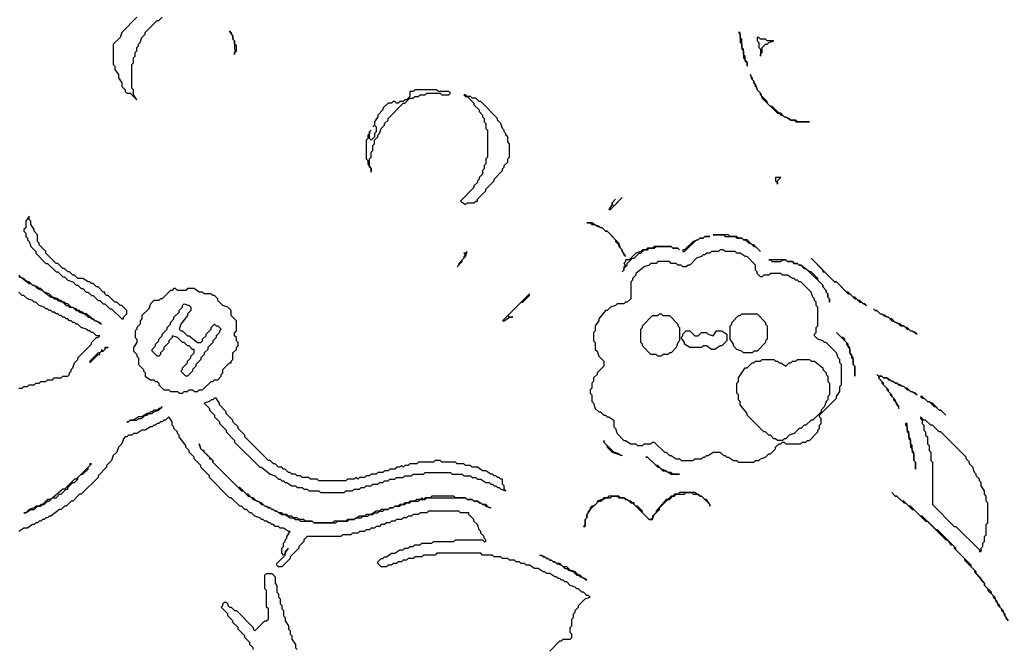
# Model space of a CAD drawing. Header units: millimetres. Extents: x 2.4 to 58.1, y 4.1 to 83.7.
# Drawn here: x 21.3 to 56.84, y 34.16 to 56.76 of the extents above; entities that cross this region are included whole.
import ezdxf

# ---------------------------------------------------------------- set-up
doc = ezdxf.new("R2010")
doc.units = ezdxf.units.MM
doc.layers.add('FILL_WHITE', color=7, linetype='Continuous')

msp = doc.modelspace()

# ---------------------------------------------------------------- linework, layer by layer
at = {"layer": 'FILL_WHITE'}
for points in [[(25.512, 56.848), (24.967, 56.303), (24.906, 56.121), (24.664, 55.879), (24.664, 55.152), (24.724, 55.091), (24.724, 54.97), (24.846, 54.788), (24.846, 54.667), (24.967, 54.485), (24.967, 54.364), (25.088, 54.242), (25.088, 54.182), (25.149, 54.121), (25.27, 54.121), (25.512, 53.879), (25.391, 54.061), (25.391, 54.242), (25.33, 54.303), (25.33, 55.152), (25.391, 55.212), (25.391, 55.394), (25.452, 55.455), (25.452, 55.576), (25.512, 55.636), (25.512, 55.758), (25.573, 55.818), (25.573, 55.879), (25.633, 55.939), (25.694, 56.121), (25.815, 56.242), (25.815, 56.303), (26.239, 56.727), (26.3, 56.727), (26.421, 56.848)], [(21.27, 47.515), (21.331, 47.515), (21.634, 47.273), (21.695, 47.273), (21.755, 47.212), (21.816, 47.212), (21.937, 47.091), (22.119, 47.03), (22.422, 46.788), (22.482, 46.788), (22.543, 46.727), (22.604, 46.727), (22.664, 46.667), (22.846, 46.606), (22.967, 46.485), (23.028, 46.485), (23.088, 46.424), (23.21, 46.424), (23.331, 46.303), (23.391, 46.303), (23.452, 46.242), (23.634, 46.182), (23.755, 46.061), (23.816, 46.061), (23.876, 46), (23.937, 46), (23.997, 45.939), (24.058, 45.939), (24.24, 45.818), (24.179, 45.879), (23.997, 45.939), (23.694, 46.182), (23.634, 46.182), (23.573, 46.242), (23.513, 46.242), (23.452, 46.303), (23.391, 46.303), (23.331, 46.364), (23.149, 46.424), (23.028, 46.545), (22.967, 46.545), (22.907, 46.606), (22.846, 46.606), (22.785, 46.667), (22.725, 46.667), (22.664, 46.727), (22.482, 46.788), (22.361, 46.909), (22.179, 46.97), (22.058, 47.091), (21.998, 47.091), (21.937, 47.152), (21.755, 47.212), (21.634, 47.333), (21.573, 47.333), (21.452, 47.455), (21.392, 47.455), (21.27, 47.576)], [(21.27, 43.515), (21.392, 43.515), (21.452, 43.576), (21.573, 43.576), (21.634, 43.636), (21.816, 43.636), (21.876, 43.697), (21.998, 43.697), (22.058, 43.758), (22.24, 43.758), (22.301, 43.818), (22.482, 43.818), (22.543, 43.879), (22.785, 43.879), (22.846, 43.939), (23.028, 43.939), (23.088, 44), (23.088, 44.061), (23.149, 44.121), (23.149, 44.182), (23.21, 44.242), (23.27, 44.424), (23.391, 44.545), (23.391, 44.606), (23.876, 45.091), (23.876, 45.152), (24.058, 45.333), (24.119, 45.333), (24.179, 45.394), (24.058, 45.394), (23.937, 45.515), (23.876, 45.515), (23.816, 45.576), (23.755, 45.576), (23.694, 45.636), (23.513, 45.697), (23.391, 45.818), (23.331, 45.818), (23.27, 45.879), (23.21, 45.879), (23.149, 45.939), (23.088, 45.939), (23.028, 46), (22.967, 46), (22.907, 46.061), (22.846, 46.061), (22.785, 46.121), (22.725, 46.121), (22.664, 46.182), (22.604, 46.182), (22.543, 46.242), (22.482, 46.242), (22.422, 46.303), (22.361, 46.303), (22.301, 46.364), (22.24, 46.364), (22.179, 46.424), (21.998, 46.485), (21.876, 46.606), (21.816, 46.606), (21.755, 46.667), (21.573, 46.727), (21.452, 46.848), (21.392, 46.848), (21.27, 46.97)], [(40.359, 34.061), (40.722, 34.424), (40.783, 34.424), (40.844, 34.485), (41.086, 34.485), (41.147, 34.545), (41.147, 34.667), (41.086, 34.727), (41.086, 34.909), (41.147, 34.97), (41.147, 35.212), (41.207, 35.273), (41.207, 35.394), (41.268, 35.455), (41.268, 35.515), (41.389, 35.636), (41.389, 35.697), (41.631, 35.939), (41.813, 36), (41.753, 36.061), (41.692, 36.061), (41.571, 36.182), (41.51, 36.182), (41.389, 36.303), (41.328, 36.303), (41.268, 36.364), (41.086, 36.424), (40.965, 36.545), (40.904, 36.545), (40.844, 36.606), (40.783, 36.606), (40.722, 36.667), (40.662, 36.667), (40.601, 36.727), (40.541, 36.727), (40.359, 36.848), (40.238, 36.848), (40.177, 36.909), (40.116, 36.909), (39.935, 37.03), (39.813, 37.03), (39.632, 37.152), (39.51, 37.152), (39.45, 37.212), (39.329, 37.212), (39.268, 37.273), (39.147, 37.273), (39.086, 37.333), (38.904, 37.333), (38.844, 37.394), (38.662, 37.394), (38.601, 37.455), (38.359, 37.455), (38.299, 37.515), (37.935, 37.515), (37.874, 37.576), (36.299, 37.576), (36.238, 37.515), (35.814, 37.515), (35.753, 37.455), (35.511, 37.455), (35.45, 37.394), (35.269, 37.394), (35.208, 37.333), (35.087, 37.333), (35.026, 37.273), (34.905, 37.273), (34.844, 37.212), (34.723, 37.212), (34.663, 37.152), (34.541, 37.152), (34.481, 37.091), (34.299, 37.091), (34.178, 37.212), (34.178, 37.273), (34.299, 37.394), (34.36, 37.394), (34.42, 37.455), (34.481, 37.455), (34.663, 37.576), (34.784, 37.576), (34.966, 37.697), (35.087, 37.697), (35.147, 37.758), (35.269, 37.758), (35.329, 37.818), (35.45, 37.818), (35.511, 37.879), (35.693, 37.879), (35.753, 37.939), (36.117, 37.939), (36.178, 38), (36.905, 38), (36.965, 38.061), (37.935, 38.061), (37.996, 38), (38.056, 38), (38.056, 38.061), (37.996, 38.121), (37.996, 38.182), (37.874, 38.303), (37.874, 38.364), (37.814, 38.424), (37.753, 38.606), (37.632, 38.727), (37.632, 38.788), (37.45, 38.97), (37.45, 39.03), (37.147, 39.03), (37.087, 39.091), (35.996, 39.091), (35.935, 39.03), (35.693, 39.03), (35.632, 38.97), (35.45, 38.97), (35.39, 38.909), (35.269, 38.909), (35.208, 38.848), (35.087, 38.848), (35.026, 38.788), (34.844, 38.788), (34.784, 38.727), (34.663, 38.727), (34.602, 38.667), (34.481, 38.667), (34.42, 38.606), (34.299, 38.606), (34.238, 38.545), (34.117, 38.545), (34.057, 38.485), (33.935, 38.485), (33.875, 38.424), (33.754, 38.424), (33.693, 38.364), (33.511, 38.364), (33.451, 38.303), (33.269, 38.303), (33.208, 38.242), (32.905, 38.242), (32.845, 38.182), (31.633, 38.182), (31.511, 38.061), (31.511, 38), (31.33, 37.818), (31.33, 37.758), (31.027, 37.455), (31.027, 37.394), (30.724, 37.091), (30.603, 37.091), (30.542, 37.152), (30.542, 37.212), (30.845, 37.515), (30.845, 37.576), (30.966, 37.758), (30.845, 37.636), (30.845, 37.576), (30.784, 37.515), (30.724, 37.576), (30.724, 37.758), (30.784, 37.818), (30.784, 37.939), (30.845, 38), (30.845, 38.061), (30.906, 38.121), (30.906, 38.182), (31.027, 38.364), (30.966, 38.364), (30.784, 38.485), (30.663, 38.485), (30.603, 38.545), (30.481, 38.545), (30.421, 38.606), (30.36, 38.606), (30.3, 38.667), (30.239, 38.667), (30.178, 38.727), (30.118, 38.727), (30.057, 38.788), (29.997, 38.788), (29.936, 38.848), (29.754, 38.909), (29.633, 39.03), (29.572, 39.03), (29.451, 39.152), (29.391, 39.152), (29.269, 39.273), (29.209, 39.273), (28.906, 39.576), (28.845, 39.576), (28.118, 40.303), (28.118, 40.364), (27.815, 40.667), (27.815, 40.727), (27.573, 40.97), (27.573, 41.03), (27.391, 41.212), (27.391, 41.273), (27.27, 41.394), (27.27, 41.455), (27.027, 41.758), (27.027, 41.818), (26.967, 41.879), (26.967, 41.939), (26.845, 42.061), (26.845, 42.121), (26.785, 42.182), (26.785, 42.303), (26.664, 42.485), (26.542, 42.364), (26.482, 42.364), (26.421, 42.303), (26.361, 42.303), (26.3, 42.242), (26.239, 42.242), (26.179, 42.182), (26.118, 42.182), (26.058, 42.121), (25.997, 42.121), (25.815, 42), (25.694, 42), (25.512, 41.879), (25.391, 41.879), (25.33, 41.818), (25.209, 41.818), (25.149, 41.758), (25.088, 41.758), (25.027, 41.697), (24.967, 41.515), (24.846, 41.394), (24.785, 41.212), (24.664, 41.091), (24.603, 40.909), (24.421, 40.727), (24.421, 40.667), (24.119, 40.364), (24.119, 40.303), (23.513, 39.697), (23.452, 39.697), (23.21, 39.455), (23.149, 39.455), (22.967, 39.273), (22.907, 39.273), (22.785, 39.152), (22.725, 39.152), (22.422, 38.909), (22.361, 38.909), (22.301, 38.848), (22.24, 38.848), (22.179, 38.788), (22.119, 38.788), (22.058, 38.727), (21.998, 38.727), (21.937, 38.667), (21.876, 38.667), (21.816, 38.606), (21.755, 38.606), (21.573, 38.485), (21.452, 38.485), (21.27, 38.364)], [(29.694, 34.121), (29.694, 34.182), (29.572, 34.303), (29.572, 34.364), (29.391, 34.545), (29.391, 34.606), (29.148, 34.848), (29.148, 34.909), (28.966, 35.091), (28.966, 35.152), (28.785, 35.333), (28.785, 35.394), (28.542, 35.636), (28.603, 35.697), (28.603, 35.758), (28.663, 35.818), (28.724, 35.818), (28.785, 35.758), (28.785, 35.697), (28.845, 35.636), (28.906, 35.636), (29.027, 35.515), (29.088, 35.515), (29.694, 34.909), (29.694, 34.848), (29.754, 34.788), (30.118, 35.152), (30.178, 35.152), (30.239, 35.212), (30.239, 35.576), (30.178, 35.636), (30.178, 36.242), (30.118, 36.303), (30.118, 36.788), (30.178, 36.848), (30.36, 36.848), (30.481, 36.727), (30.481, 36.485), (30.542, 36.424), (30.542, 36.182), (30.603, 36.121), (30.603, 36), (30.663, 35.939), (30.663, 35.758), (30.724, 35.697), (30.724, 35.576), (30.784, 35.515), (30.784, 35.333), (30.845, 35.273), (30.845, 35.152), (30.966, 34.97), (30.966, 34.848), (31.027, 34.788), (31.027, 34.667), (31.087, 34.606), (31.087, 34.485), (31.209, 34.303), (31.209, 34.182), (31.269, 34.121)]]:
    msp.add_lwpolyline(points, dxfattribs=at)
for points in [[(28.845, 56.364), (28.906, 56.303), (28.906, 56.242), (28.966, 56.182), (28.966, 56.061), (29.027, 56), (29.027, 55.697), (29.088, 55.636), (29.027, 55.576), (29.027, 55.515), (29.027, 55.576), (29.088, 55.636), (29.088, 55.818), (29.027, 55.879), (29.027, 56), (28.966, 56.061), (28.966, 56.182)], [(47.146, 56.303), (47.206, 56.242), (47.206, 55.939), (47.267, 55.879), (47.267, 55.697), (47.328, 55.636), (47.328, 55.394), (47.449, 55.212), (47.449, 55.091), (47.449, 55.212), (47.388, 55.273), (47.388, 55.455), (47.328, 55.515), (47.328, 55.697), (47.267, 55.758), (47.267, 56.061), (47.206, 56.121), (47.206, 56.303)], [(48.418, 56), (48.176, 56), (48.115, 56.061), (47.934, 56.061), (47.873, 56.121), (47.812, 56.121), (47.812, 56), (47.873, 55.939), (47.873, 55.758), (47.934, 55.697), (47.934, 55.455), (47.934, 55.515), (47.994, 55.576), (47.994, 55.758), (48.115, 55.879), (48.176, 55.879), (48.237, 55.939)], [(47.57, 54.788), (47.57, 54.727), (47.631, 54.667), (47.631, 54.606), (47.691, 54.545), (47.691, 54.485), (47.752, 54.424), (47.812, 54.242), (47.934, 54.121), (47.994, 53.939), (48.54, 53.394), (48.6, 53.394), (48.661, 53.333), (48.721, 53.333), (48.782, 53.273), (48.843, 53.273), (49.024, 53.152), (49.146, 53.152), (49.206, 53.091), (49.691, 53.091), (49.267, 53.091), (49.206, 53.152), (49.024, 53.152), (48.964, 53.212), (48.782, 53.273), (48.661, 53.394), (48.6, 53.394), (48.358, 53.636), (48.297, 53.636), (48.176, 53.758), (48.176, 53.818), (47.934, 54.061), (47.934, 54.121), (47.812, 54.242), (47.812, 54.303), (47.752, 54.364), (47.752, 54.424), (47.691, 54.485), (47.691, 54.545), (47.631, 54.606)], [(36.723, 54.182), (36.359, 54.182), (36.299, 54.242), (35.511, 54.242), (35.45, 54.182), (35.329, 54.182), (35.329, 54), (35.208, 53.879), (35.147, 53.879), (35.087, 53.818), (34.966, 53.818), (34.905, 53.758), (34.844, 53.758), (34.784, 53.818), (34.723, 53.818), (34.663, 53.758), (34.541, 53.758), (34.36, 53.576), (34.36, 53.515), (34.178, 53.333), (34.178, 53.273), (34.057, 53.091), (34.057, 52.97), (33.996, 52.909), (34.057, 52.97), (34.117, 52.909), (34.117, 52.727), (34.057, 52.667), (34.057, 52.545), (33.935, 52.424), (33.875, 52.485), (33.875, 52.727), (33.935, 52.788), (33.875, 52.727), (33.875, 52.667), (33.814, 52.606), (33.814, 52.485), (33.754, 52.424), (33.754, 51.758), (33.814, 51.697), (33.814, 51.576), (33.935, 51.394), (33.935, 51.273), (33.935, 51.394), (33.875, 51.455), (33.875, 51.758), (33.935, 51.818), (33.935, 52), (33.996, 52.061), (33.996, 52.242), (34.057, 52.303), (34.057, 52.424), (34.178, 52.545), (34.178, 52.606), (34.238, 52.667), (34.299, 52.848), (34.42, 52.97), (34.42, 53.03), (34.541, 53.152), (34.541, 53.212), (35.087, 53.758), (35.147, 53.758), (35.329, 53.939), (35.45, 53.939), (35.511, 54), (35.632, 54), (35.693, 54.061), (35.875, 54.061), (35.935, 54.121), (36.42, 54.121), (36.481, 54.061), (36.723, 54.061), (36.784, 54.121)], [(37.268, 54.061), (37.329, 54), (37.39, 54), (37.632, 53.758), (37.632, 53.697), (37.814, 53.515), (37.814, 53.455), (37.935, 53.333), (37.935, 53.273), (37.996, 53.212), (37.996, 53.091), (38.056, 53.03), (38.056, 52.848), (38.117, 52.788), (38.117, 51.818), (38.056, 51.758), (38.056, 51.576), (37.996, 51.515), (37.996, 51.394), (37.935, 51.333), (37.935, 51.212), (37.814, 51.091), (37.814, 51.03), (37.753, 50.97), (37.753, 50.909), (37.632, 50.788), (37.632, 50.727), (37.147, 50.242), (37.329, 50.121), (37.39, 50.182), (37.632, 50.182), (37.693, 50.242), (37.753, 50.242), (37.753, 50.303), (38.056, 50.606), (38.056, 50.667), (38.359, 50.97), (38.359, 51.03), (38.662, 51.333), (38.662, 51.394), (38.723, 51.455), (38.723, 51.515), (38.844, 51.636), (38.844, 51.758), (38.904, 51.818), (38.904, 52.303), (38.844, 52.364), (38.844, 52.545), (38.783, 52.606), (38.783, 52.667), (38.723, 52.727), (38.723, 52.788), (38.662, 52.848), (38.601, 53.03), (38.48, 53.152), (38.48, 53.212), (37.874, 53.818), (37.814, 53.818), (37.693, 53.939), (37.571, 53.939), (37.511, 54), (37.39, 54), (37.329, 54.061)], [(48.661, 51.091), (48.479, 51.091), (48.479, 50.97), (48.54, 50.909), (48.54, 50.848), (48.54, 50.97)], [(42.965, 50.364), (42.662, 50.061), (42.601, 50.121), (42.601, 50.182), (42.722, 50.303), (42.601, 50.182), (42.601, 50.121), (42.48, 49.939), (42.54, 49.939)], [(21.634, 49.697), (21.513, 49.515), (21.513, 49.273), (21.452, 49.212), (21.452, 49.152), (21.513, 49.091), (21.513, 48.97), (21.573, 48.909), (21.573, 48.848), (21.634, 48.788), (21.695, 48.606), (21.876, 48.424), (21.876, 48.364), (22.24, 48), (22.301, 48), (22.604, 47.697), (22.664, 47.697), (22.846, 47.515), (22.907, 47.515), (23.028, 47.394), (23.21, 47.333), (23.331, 47.212), (23.391, 47.212), (23.513, 47.091), (23.573, 47.091), (23.694, 46.97), (23.755, 46.97), (23.876, 46.848), (23.937, 46.848), (24.119, 46.667), (24.179, 46.667), (24.3, 46.545), (24.361, 46.545), (24.543, 46.364), (24.603, 46.364), (24.967, 46), (25.027, 46), (25.027, 46.061), (25.149, 46.182), (25.149, 46.303), (24.967, 46.485), (24.906, 46.485), (24.785, 46.606), (24.724, 46.606), (24.482, 46.848), (24.421, 46.848), (24.361, 46.909), (24.361, 46.97), (24.3, 46.97), (24.119, 47.152), (24.058, 47.152), (23.937, 47.273), (23.876, 47.273), (23.816, 47.333), (23.755, 47.333), (23.573, 47.455), (23.391, 47.455), (23.27, 47.576), (23.21, 47.576), (23.088, 47.697), (23.028, 47.697), (22.907, 47.818), (22.846, 47.818), (22.664, 48), (22.604, 48), (22.24, 48.364), (22.24, 48.424), (21.998, 48.667), (21.998, 48.727), (21.937, 48.788), (21.937, 49.03), (21.816, 49.152), (21.816, 49.212), (21.695, 49.394), (21.695, 49.515), (21.634, 49.576)], [(41.692, 49.455), (41.813, 49.455), (41.874, 49.394), (41.995, 49.394), (42.056, 49.333), (42.237, 49.273), (42.359, 49.152), (42.419, 49.152), (42.722, 48.848), (42.722, 48.788), (42.843, 48.667), (42.843, 48.606), (42.965, 48.485), (42.965, 48.424), (43.086, 48.242), (43.025, 48.303), (43.025, 48.364), (42.965, 48.424), (42.965, 48.485), (42.904, 48.545), (42.843, 48.727), (42.419, 49.152), (42.359, 49.152), (42.237, 49.273), (42.177, 49.273), (42.116, 49.333), (42.056, 49.333), (41.874, 49.455)], [(46.116, 48.97), (45.934, 48.97), (45.873, 48.909), (45.752, 48.909), (45.691, 48.848), (45.51, 48.788), (45.207, 48.485), (45.146, 48.485), (45.146, 48.424), (45.207, 48.424), (45.631, 48.848), (45.691, 48.848), (45.752, 48.909), (45.873, 48.909), (45.934, 48.97)], [(46.237, 49.03), (46.6, 49.03), (46.661, 48.97), (47.025, 48.97), (47.085, 48.909), (47.267, 48.909), (47.328, 48.848), (47.388, 48.848), (47.509, 48.727), (47.57, 48.727), (47.691, 48.606), (47.752, 48.606), (47.934, 48.424), (47.691, 48.667), (47.631, 48.667), (47.449, 48.848), (47.328, 48.848), (47.267, 48.909), (47.146, 48.909), (47.085, 48.97), (46.843, 48.97), (46.782, 49.03)], [(37.39, 48.424), (37.329, 48.364), (37.268, 48.364), (37.329, 48.303), (37.268, 48.242), (37.268, 48.182), (37.087, 48), (37.087, 47.939), (37.026, 47.879), (37.208, 48.061), (37.208, 48.121), (37.329, 48.242)], [(43.752, 47.879), (43.449, 47.636), (43.449, 47.576), (43.328, 47.455), (43.328, 47.394), (43.268, 47.333), (43.268, 46.727), (43.146, 46.606), (43.086, 46.606), (43.025, 46.545), (42.783, 46.545), (42.722, 46.485), (42.54, 46.424), (42.419, 46.303), (42.359, 46.303), (42.116, 46), (42.116, 45.939), (41.995, 45.758), (41.995, 45.576), (41.934, 45.515), (41.934, 45.212), (41.995, 45.152), (41.995, 44.909), (42.056, 44.848), (42.116, 44.667), (42.298, 44.485), (42.298, 44.303), (42.056, 44.061), (42.056, 44), (41.934, 43.879), (41.934, 43.758), (41.874, 43.697), (41.874, 43.515), (41.813, 43.455), (41.813, 43.333), (41.874, 43.273), (41.874, 43.03), (41.934, 42.97), (41.995, 42.788), (42.116, 42.667), (42.177, 42.667), (42.298, 42.545), (42.359, 42.545), (42.419, 42.485), (42.48, 42.485), (42.662, 42.364), (42.662, 42.121), (42.722, 42.061), (42.783, 41.879), (43.025, 41.636), (43.086, 41.636), (43.268, 41.515), (43.449, 41.515), (43.51, 41.455), (43.692, 41.455), (43.752, 41.515), (43.995, 41.515), (44.055, 41.576), (44.116, 41.576), (44.48, 41.212), (44.54, 41.212), (44.661, 41.091), (44.722, 41.091), (44.904, 40.97), (45.025, 40.97), (45.086, 40.909), (45.51, 40.909), (45.57, 40.97), (45.813, 40.97), (45.873, 41.03), (45.934, 41.03), (45.994, 41.091), (46.055, 41.091), (46.237, 41.212), (46.479, 41.212), (46.6, 41.091), (46.661, 41.091), (46.722, 41.03), (46.782, 41.03), (46.964, 40.909), (47.085, 40.909), (47.146, 40.848), (47.691, 40.848), (47.752, 40.909), (47.873, 40.909), (47.934, 40.97), (48.115, 41.03), (48.237, 41.152), (48.297, 41.152), (48.479, 41.333), (48.479, 41.394), (48.6, 41.515), (48.661, 41.515), (48.721, 41.576), (48.782, 41.576), (48.843, 41.515), (49.388, 41.515), (49.449, 41.576), (49.57, 41.576), (49.63, 41.636), (49.691, 41.636), (49.994, 41.939), (49.994, 42), (50.055, 42.061), (50.055, 42.182), (50.115, 42.242), (50.115, 42.424), (50.055, 42.485), (50.055, 42.545), (50.661, 43.152), (50.661, 43.212), (50.782, 43.394), (50.782, 43.576), (50.842, 43.636), (50.842, 44.364), (50.782, 44.424), (50.782, 44.545), (50.721, 44.606), (50.661, 44.788), (50.297, 45.152), (50.236, 45.152), (50.176, 45.212), (49.994, 45.273), (49.873, 45.394), (49.873, 45.455), (49.933, 45.515), (49.933, 45.697), (49.994, 45.758), (49.994, 46.424), (49.933, 46.485), (49.933, 46.606), (49.873, 46.667), (49.873, 46.727), (49.812, 46.788), (49.752, 46.97), (49.388, 47.333), (49.327, 47.333), (49.267, 47.394), (49.206, 47.394), (49.146, 47.455), (49.085, 47.455), (48.903, 47.576), (48.721, 47.576), (48.661, 47.636), (48.297, 47.636), (48.237, 47.576), (48.055, 47.576), (47.994, 47.515), (47.934, 47.515), (47.812, 47.636), (47.812, 47.697), (47.752, 47.758), (47.752, 47.939), (47.449, 48.242), (47.388, 48.242), (47.206, 48.364), (47.085, 48.364), (47.025, 48.424), (46.661, 48.424), (46.6, 48.485), (46.479, 48.485), (46.419, 48.424), (46.176, 48.424), (46.116, 48.364), (45.994, 48.364), (45.934, 48.303), (45.873, 48.303), (45.813, 48.242), (45.631, 48.182), (45.389, 47.939), (45.328, 47.939), (45.267, 47.879), (45.146, 47.879), (45.086, 47.939), (44.964, 47.939), (44.904, 48), (44.722, 48), (44.661, 48.061), (44.237, 48.061), (44.177, 48), (43.995, 48), (43.934, 47.939)], [(45.025, 48.485), (44.964, 48.545), (44.783, 48.545), (44.722, 48.606), (44.116, 48.606), (44.055, 48.545), (43.874, 48.545), (43.813, 48.485), (43.692, 48.485), (43.631, 48.424), (43.449, 48.364), (43.207, 48.121), (43.086, 48.121), (43.086, 48.061), (43.025, 48), (43.086, 47.939), (43.025, 47.879), (43.025, 47.758), (42.965, 47.697), (43.025, 47.758), (43.025, 47.818), (43.146, 47.939), (43.146, 48), (43.328, 48.182), (43.389, 48.182), (43.571, 48.364), (43.631, 48.364), (43.752, 48.485), (43.874, 48.485), (43.934, 48.545), (44.116, 48.545), (44.177, 48.606), (44.722, 48.606), (44.783, 48.545), (44.964, 48.545)], [(48.237, 48.121), (48.297, 48.121), (48.358, 48.061), (48.661, 48.061), (48.721, 48.121), (48.843, 48.121), (48.903, 48.061), (49.085, 48.061), (49.146, 48), (49.267, 48), (49.327, 47.939), (49.388, 47.939), (49.509, 47.818), (49.57, 47.818), (50.176, 47.212), (50.176, 47.152), (50.297, 47.03), (50.297, 46.97), (50.358, 46.909), (50.358, 46.788), (50.418, 46.727), (50.418, 46.606), (50.418, 46.727), (50.358, 46.788), (50.358, 46.909), (50.297, 46.97), (50.297, 47.03), (50.176, 47.152), (50.176, 47.212), (49.994, 47.394), (49.994, 47.455), (49.752, 47.697), (49.691, 47.697), (49.388, 47.939), (49.327, 47.939), (49.267, 48), (49.146, 48), (49.085, 48.061), (48.903, 48.061), (48.843, 48.121)], [(49.752, 48.182), (50.176, 47.758), (50.176, 47.697), (50.236, 47.697), (50.6, 47.333), (50.661, 47.333), (51.085, 46.909), (51.145, 46.909), (51.327, 46.727), (51.388, 46.727), (51.509, 46.606), (51.57, 46.606), (51.751, 46.485), (51.691, 46.545), (51.63, 46.545), (51.509, 46.667), (51.448, 46.667), (51.327, 46.788), (51.267, 46.788), (51.085, 46.97), (51.024, 46.97), (50.661, 47.333), (50.6, 47.333)], [(26.845, 47.091), (26.785, 47.03), (26.724, 47.03), (26.421, 46.727), (26.361, 46.727), (26.3, 46.667), (26.118, 46.667), (25.997, 46.545), (25.936, 46.364), (25.694, 46.121), (25.694, 46), (25.633, 45.939), (25.633, 45.818), (25.512, 45.697), (25.512, 45.636), (25.452, 45.576), (25.452, 45.333), (25.512, 45.273), (25.512, 45.152), (25.391, 44.97), (25.391, 44.848), (25.512, 44.727), (25.512, 44.667), (25.573, 44.606), (25.573, 44.364), (25.755, 44.182), (25.755, 44.121), (25.815, 44.061), (25.815, 43.939), (25.997, 43.818), (26.118, 43.818), (26.179, 43.758), (26.239, 43.758), (26.3, 43.697), (26.3, 43.636), (26.482, 43.455), (26.664, 43.455), (26.724, 43.394), (26.967, 43.394), (27.027, 43.333), (27.148, 43.333), (27.209, 43.394), (27.33, 43.394), (27.391, 43.455), (27.512, 43.455), (27.573, 43.394), (27.694, 43.394), (27.754, 43.455), (27.876, 43.455), (28.179, 43.758), (28.239, 43.758), (28.3, 43.818), (28.421, 43.818), (28.542, 43.939), (28.542, 44), (28.603, 44.061), (28.603, 44.182), (28.845, 44.424), (28.906, 44.424), (28.906, 44.485), (28.966, 44.545), (28.966, 44.788), (29.088, 44.909), (29.088, 44.97), (29.148, 45.03), (29.148, 45.152), (29.088, 45.212), (29.088, 45.333), (29.027, 45.394), (29.027, 45.515), (29.088, 45.576), (29.088, 45.939), (28.906, 46.121), (28.906, 46.303), (28.785, 46.424), (28.603, 46.485), (28.421, 46.667), (28.421, 46.727), (28.3, 46.848), (28.239, 46.848), (28.179, 46.909), (27.936, 46.909), (27.876, 46.97), (27.754, 46.97), (27.573, 47.091), (27.33, 47.091), (27.27, 47.03), (26.967, 47.03), (26.906, 47.091)], [(39.632, 46.909), (38.662, 45.939), (38.723, 45.939), (38.904, 46.061), (39.026, 46.061), (38.904, 46.061), (38.844, 46.121), (39.329, 46.606), (39.389, 46.606), (39.632, 46.848)], [(27.209, 46.545), (27.391, 46.485), (27.451, 46.424), (27.451, 46.303), (27.33, 46.182), (27.33, 46.121), (27.088, 45.818), (27.027, 45.636), (27.088, 45.576), (27.148, 45.576), (27.33, 45.394), (27.391, 45.394), (27.694, 45.152), (27.815, 45.152), (27.876, 45.212), (27.876, 45.273), (27.997, 45.394), (27.997, 45.455), (28.179, 45.636), (28.179, 45.697), (28.3, 45.818), (28.36, 45.758), (28.421, 45.758), (28.542, 45.636), (28.482, 45.576), (28.482, 45.515), (28.36, 45.394), (28.36, 45.333), (28.239, 45.212), (28.239, 45.152), (28.057, 44.97), (28.057, 44.909), (27.936, 44.788), (27.936, 44.727), (27.815, 44.606), (27.815, 44.545), (27.633, 44.364), (27.633, 44.303), (27.512, 44.182), (27.512, 44.121), (27.33, 43.939), (27.27, 43.939), (27.088, 44.121), (27.148, 44.182), (27.148, 44.242), (27.33, 44.424), (27.33, 44.485), (27.451, 44.606), (27.451, 44.667), (27.573, 44.788), (27.573, 44.909), (27.512, 44.909), (27.391, 45.03), (27.33, 45.03), (27.209, 45.152), (27.148, 45.152), (26.967, 45.333), (26.785, 45.394), (26.785, 45.333), (26.664, 45.212), (26.664, 45.152), (26.482, 44.97), (26.482, 44.909), (26.361, 44.788), (26.361, 44.727), (26.3, 44.667), (26.239, 44.667), (26.058, 44.848), (26.058, 44.909), (26.179, 45.03), (26.179, 45.091), (26.3, 45.212), (26.3, 45.273), (26.421, 45.394), (26.421, 45.455), (26.603, 45.636), (26.603, 45.697), (26.724, 45.818), (26.724, 45.879), (26.845, 46), (26.845, 46.061), (27.027, 46.242), (27.027, 46.303), (27.148, 46.424), (27.148, 46.485)], [(51.994, 46.364), (52.054, 46.303), (52.115, 46.303), (52.236, 46.182), (52.297, 46.182), (52.357, 46.121), (52.539, 46.061), (52.66, 45.939), (52.842, 45.879), (52.963, 45.758), (53.084, 45.758), (53.206, 45.636), (53.266, 45.636), (53.327, 45.576), (53.387, 45.576), (53.569, 45.455), (53.509, 45.515), (53.327, 45.576), (53.206, 45.697), (53.145, 45.697), (53.084, 45.758), (53.024, 45.758), (52.963, 45.818), (52.781, 45.879), (52.66, 46), (52.6, 46), (52.539, 46.061), (52.479, 46.061), (52.418, 46.121), (52.236, 46.182), (52.115, 46.303), (52.054, 46.303)], [(44.298, 46.182), (44.358, 46.182), (44.419, 46.121), (44.661, 46.121), (44.964, 45.818), (44.964, 45.758), (45.025, 45.697), (45.025, 45.212), (44.964, 45.152), (44.904, 44.97), (44.722, 44.788), (44.661, 44.788), (44.601, 44.727), (44.419, 44.727), (44.358, 44.667), (44.237, 44.667), (44.177, 44.727), (43.995, 44.727), (43.692, 45.03), (43.692, 45.091), (43.631, 45.152), (43.631, 45.636), (43.692, 45.697), (43.692, 45.758), (44.055, 46.121), (44.237, 46.121)], [(47.267, 46.182), (47.812, 46.182), (48.115, 45.879), (48.115, 45.818), (48.176, 45.758), (48.176, 45.273), (48.115, 45.212), (48.115, 45.152), (47.812, 44.848), (47.691, 44.848), (47.631, 44.788), (47.328, 44.788), (47.267, 44.848), (47.085, 44.909), (46.964, 45.03), (46.964, 45.091), (46.843, 45.273), (46.843, 45.758), (46.903, 45.818), (46.903, 45.879), (47.146, 46.121), (47.206, 46.121)], [(45.086, 45.333), (45.146, 45.394), (45.146, 45.455), (45.267, 45.576), (45.389, 45.576), (45.57, 45.394), (45.691, 45.394), (45.813, 45.515), (45.994, 45.515), (46.055, 45.455), (46.237, 45.394), (46.358, 45.576), (46.54, 45.576), (46.722, 45.455), (46.722, 45.212), (46.54, 45.03), (46.479, 45.03), (46.297, 44.909), (46.176, 44.909), (45.994, 45.03), (45.873, 45.03), (45.813, 44.97), (45.389, 44.97), (45.207, 45.091), (45.207, 45.152)], [(50.661, 45.515), (51.024, 45.152), (51.024, 45.091), (51.145, 44.909), (51.145, 44.788), (51.206, 44.727), (51.206, 44.606), (51.267, 44.545), (51.267, 44.364), (51.327, 44.303), (51.327, 43.939), (51.327, 44.303), (51.267, 44.364), (51.267, 44.606), (51.145, 44.788), (51.145, 44.97), (51.085, 45.03), (51.085, 45.091), (50.964, 45.212), (50.964, 45.273), (50.903, 45.333), (50.842, 45.333)], [(24.482, 44.97), (24.361, 44.97), (24.361, 44.909), (24.3, 44.848), (24.24, 44.909), (24.24, 44.848), (24.179, 44.788), (24.119, 44.788), (23.816, 44.485), (23.816, 44.424), (24.119, 44.727), (24.179, 44.727), (24.179, 44.788), (24.24, 44.848), (24.3, 44.848), (24.421, 44.97)], [(49.873, 44.485), (50.176, 44.242), (50.176, 44.182), (50.297, 44.061), (50.297, 44), (50.358, 43.939), (50.358, 43.758), (50.418, 43.697), (50.418, 43.273), (50.358, 43.212), (50.358, 43.091), (50.297, 43.03), (50.236, 42.848), (50.115, 42.727), (50.115, 42.667), (49.812, 42.364), (49.752, 42.364), (49.57, 42.182), (49.509, 42.182), (49.388, 42.061), (49.327, 42.061), (49.146, 41.879), (48.964, 41.818), (48.843, 41.697), (48.782, 41.697), (48.721, 41.636), (48.54, 41.636), (48.479, 41.697), (48.418, 41.697), (48.297, 41.818), (48.237, 41.818), (48.115, 41.939), (48.055, 41.939), (47.449, 42.545), (47.449, 42.606), (47.206, 42.909), (47.206, 43.03), (47.146, 43.091), (47.146, 43.273), (47.085, 43.333), (47.085, 43.697), (47.146, 43.758), (47.146, 43.879), (47.388, 44.242), (47.449, 44.242), (47.631, 44.424), (47.691, 44.424), (47.752, 44.485), (47.934, 44.485), (47.994, 44.545), (48.418, 44.545), (48.479, 44.485), (48.54, 44.485), (48.6, 44.424), (48.661, 44.424), (48.843, 44.303), (48.964, 44.424), (49.024, 44.424), (49.085, 44.485), (49.206, 44.485), (49.267, 44.545), (49.691, 44.545), (49.752, 44.485)], [(52.115, 44), (52.176, 43.939), (52.176, 43.879), (52.297, 43.758), (52.297, 43.697), (52.479, 43.515), (52.479, 43.455), (52.6, 43.333), (52.6, 43.273), (52.721, 43.152), (52.721, 43.091), (52.842, 42.97), (52.903, 42.788), (52.903, 42.848), (52.842, 42.909), (52.781, 43.091), (52.66, 43.212), (52.66, 43.273), (52.539, 43.394), (52.539, 43.455), (52.357, 43.636), (52.357, 43.697), (52.176, 43.879), (52.236, 43.939), (52.297, 43.939), (52.357, 43.879), (52.479, 43.879), (52.539, 43.818), (52.6, 43.818), (52.66, 43.758), (52.721, 43.758), (52.781, 43.697), (52.842, 43.697), (52.903, 43.636), (53.084, 43.576), (53.206, 43.455), (53.266, 43.455), (53.327, 43.394), (53.387, 43.394), (53.569, 43.273), (53.509, 43.333), (53.327, 43.394), (53.206, 43.515), (53.145, 43.515), (53.084, 43.576), (53.024, 43.576), (52.963, 43.636), (52.903, 43.636), (52.842, 43.697), (52.781, 43.697), (52.721, 43.758), (52.66, 43.758), (52.479, 43.879), (52.357, 43.879), (52.297, 43.939), (52.176, 43.939)], [(27.936, 42.97), (28.118, 42.788), (28.118, 42.727), (28.3, 42.545), (28.3, 42.485), (28.482, 42.303), (28.482, 42.242), (28.724, 42), (28.724, 41.939), (29.027, 41.636), (29.027, 41.576), (29.936, 40.667), (29.997, 40.667), (30.3, 40.424), (30.481, 40.364), (30.603, 40.242), (30.663, 40.242), (30.724, 40.182), (30.784, 40.182), (30.845, 40.121), (30.906, 40.121), (31.087, 40), (31.209, 40), (31.269, 39.939), (31.451, 39.939), (31.511, 39.879), (31.633, 39.879), (31.693, 39.818), (32.057, 39.818), (32.117, 39.758), (32.966, 39.758), (33.026, 39.818), (33.269, 39.818), (33.329, 39.879), (33.511, 39.879), (33.572, 39.939), (33.693, 39.939), (33.754, 40), (33.935, 40), (33.996, 40.061), (34.178, 40.061), (34.238, 40.121), (34.36, 40.121), (34.42, 40.182), (34.541, 40.182), (34.602, 40.242), (34.784, 40.242), (34.844, 40.303), (35.087, 40.303), (35.147, 40.364), (35.39, 40.364), (35.45, 40.424), (35.814, 40.424), (35.875, 40.485), (36.784, 40.485), (36.844, 40.424), (37.208, 40.424), (37.268, 40.364), (37.511, 40.364), (37.571, 40.303), (37.693, 40.303), (37.753, 40.242), (37.874, 40.242), (38.056, 40.121), (38.177, 40.121), (38.238, 40.061), (38.299, 40.061), (38.359, 40), (38.42, 40), (38.48, 39.939), (38.541, 39.939), (38.601, 39.879), (38.783, 39.818), (38.723, 39.879), (38.723, 40), (38.662, 40.061), (38.662, 40.242), (38.601, 40.242), (38.541, 40.303), (38.48, 40.303), (38.42, 40.364), (38.359, 40.364), (38.299, 40.424), (38.238, 40.424), (38.056, 40.545), (37.935, 40.545), (37.753, 40.667), (37.571, 40.667), (37.511, 40.727), (37.329, 40.727), (37.268, 40.788), (37.026, 40.788), (36.965, 40.848), (36.481, 40.848), (36.42, 40.909), (36.238, 40.909), (36.178, 40.848), (35.632, 40.848), (35.572, 40.788), (35.329, 40.788), (35.269, 40.727), (35.147, 40.727), (35.087, 40.667), (35.026, 40.727), (34.966, 40.667), (34.844, 40.667), (34.784, 40.606), (34.602, 40.606), (34.541, 40.545), (34.42, 40.545), (34.36, 40.485), (34.178, 40.485), (34.117, 40.424), (33.935, 40.424), (33.875, 40.364), (33.754, 40.364), (33.693, 40.303), (33.511, 40.303), (33.451, 40.242), (33.39, 40.303), (33.329, 40.242), (33.087, 40.242), (33.026, 40.182), (32.057, 40.182), (31.996, 40.242), (31.754, 40.242), (31.693, 40.303), (31.451, 40.303), (31.39, 40.364), (31.269, 40.364), (31.209, 40.424), (31.087, 40.424), (31.027, 40.485), (30.966, 40.485), (30.845, 40.606), (30.784, 40.606), (30.724, 40.667), (30.603, 40.667), (30.481, 40.788), (30.421, 40.788), (30.3, 40.909), (30.239, 40.909), (29.391, 41.758), (29.391, 41.818), (29.148, 42.061), (29.148, 42.121), (28.966, 42.303), (28.966, 42.364), (28.724, 42.606), (28.724, 42.667), (28.482, 42.909), (28.482, 42.97), (28.36, 43.152), (28.3, 43.152), (28.239, 43.091), (28.179, 43.091), (28.118, 43.03)], [(53.69, 43.212), (53.751, 43.152), (53.812, 43.152), (53.933, 43.03), (53.993, 43.03), (54.175, 42.848), (54.236, 42.848), (54.357, 42.727), (54.418, 42.727), (54.599, 42.545), (54.418, 42.727), (54.357, 42.727), (54.115, 42.97), (53.933, 43.03), (53.751, 43.212)], [(26.421, 42.848), (26.361, 42.788), (26.3, 42.788), (26.239, 42.727), (26.118, 42.727), (26.058, 42.667), (25.997, 42.667), (25.936, 42.606), (25.876, 42.606), (25.694, 42.485), (25.573, 42.485), (25.391, 42.364), (25.27, 42.364), (25.209, 42.303), (25.149, 42.303), (25.209, 42.303), (25.27, 42.364), (25.512, 42.364), (25.573, 42.424), (25.694, 42.424), (25.815, 42.545), (25.876, 42.545), (25.936, 42.606), (26.058, 42.606), (26.118, 42.667), (26.3, 42.727)], [(53.69, 42.485), (53.69, 42.424), (53.751, 42.364), (53.751, 42.242), (53.812, 42.182), (53.812, 42), (53.872, 41.939), (53.872, 41.818), (53.933, 41.758), (53.933, 41.515), (53.993, 41.455), (53.993, 41.273), (54.054, 41.212), (54.054, 40.909), (54.115, 40.848), (54.115, 39.333), (54.902, 38.545), (54.963, 38.545), (55.811, 37.697), (55.811, 37.636), (55.872, 37.636), (55.872, 37.758), (55.933, 37.818), (55.933, 37.939), (55.993, 38), (55.993, 38.182), (56.054, 38.242), (56.054, 38.606), (56.114, 38.667), (56.114, 39.394), (56.054, 39.455), (56.054, 39.636), (55.993, 39.697), (55.993, 39.818), (55.872, 40), (55.872, 40.121), (55.811, 40.182), (55.811, 40.242), (55.69, 40.364), (55.69, 40.424), (55.63, 40.485), (55.569, 40.667), (55.448, 40.788), (55.448, 40.848), (55.327, 40.97), (55.327, 41.03), (54.418, 41.939), (54.357, 41.939), (54.115, 42.182), (54.054, 42.182), (53.872, 42.364), (53.812, 42.364)], [(53.145, 42.242), (53.145, 42.182), (53.206, 42.121), (53.206, 41.939), (53.266, 41.879), (53.266, 41.697), (53.327, 41.636), (53.327, 41.394), (53.387, 41.333), (53.387, 41.212), (53.448, 41.152), (53.448, 40.909), (53.509, 40.848), (53.509, 40.606), (53.509, 40.848), (53.448, 40.909), (53.448, 41.212), (53.387, 41.273), (53.387, 41.455), (53.327, 41.515), (53.327, 41.697), (53.266, 41.758), (53.266, 41.939), (53.206, 42), (53.206, 42.242)], [(42.298, 41.636), (42.298, 41.576), (42.419, 41.455), (42.419, 41.394), (42.601, 41.212), (42.965, 41.091), (42.904, 41.091), (42.843, 41.152), (42.662, 41.212), (42.298, 41.576)], [(27.754, 41.515), (27.815, 41.333), (28.118, 41.03), (28.118, 40.97), (28.179, 40.97), (28.239, 40.909), (28.239, 40.848), (29.269, 39.818), (29.33, 39.818), (29.512, 39.636), (29.572, 39.636), (29.694, 39.515), (29.875, 39.455), (29.997, 39.333), (30.057, 39.333), (30.118, 39.273), (30.178, 39.273), (30.239, 39.212), (30.3, 39.212), (30.36, 39.152), (30.421, 39.152), (30.481, 39.091), (30.542, 39.091), (30.724, 38.97), (30.845, 38.97), (31.027, 38.848), (31.148, 38.848), (31.209, 38.788), (31.33, 38.788), (31.39, 38.727), (31.814, 38.727), (31.875, 38.667), (32.663, 38.667), (32.723, 38.727), (33.087, 38.727), (33.148, 38.788), (33.329, 38.788), (33.39, 38.848), (33.572, 38.848), (33.632, 38.909), (33.814, 38.909), (33.875, 38.97), (33.996, 38.97), (34.057, 39.03), (34.178, 39.03), (34.238, 39.091), (34.36, 39.091), (34.42, 39.152), (34.541, 39.152), (34.602, 39.212), (34.723, 39.212), (34.784, 39.273), (34.966, 39.273), (35.026, 39.333), (35.147, 39.333), (35.208, 39.394), (35.329, 39.394), (35.39, 39.455), (35.632, 39.455), (35.693, 39.515), (35.875, 39.515), (35.935, 39.576), (37.329, 39.576), (37.39, 39.515), (37.571, 39.515), (37.632, 39.455), (37.753, 39.455), (37.814, 39.394), (37.874, 39.394), (37.935, 39.333), (37.996, 39.333), (38.056, 39.273), (38.238, 39.212), (38.177, 39.212), (38.056, 39.333), (37.935, 39.333), (37.753, 39.455), (37.632, 39.455), (37.571, 39.515), (37.39, 39.515), (37.329, 39.576), (36.965, 39.576), (36.905, 39.636), (36.117, 39.636), (36.056, 39.576), (35.875, 39.576), (35.814, 39.515), (35.753, 39.576), (35.693, 39.515), (35.572, 39.515), (35.511, 39.455), (35.329, 39.455), (35.269, 39.394), (35.147, 39.394), (35.087, 39.333), (34.966, 39.333), (34.905, 39.273), (34.784, 39.273), (34.723, 39.212), (34.602, 39.212), (34.541, 39.152), (34.299, 39.152), (34.238, 39.091), (34.117, 39.091), (33.935, 38.97), (33.754, 38.97), (33.693, 38.909), (33.511, 38.909), (33.329, 38.788), (33.087, 38.788), (33.026, 38.727), (32.602, 38.727), (32.542, 38.667), (31.875, 38.667), (31.814, 38.727), (31.572, 38.727), (31.511, 38.788), (31.33, 38.788), (31.269, 38.848), (31.148, 38.848), (31.087, 38.909), (30.966, 38.909), (30.906, 38.97), (30.784, 38.97), (30.724, 39.03), (30.603, 39.03), (30.542, 39.091), (30.481, 39.091), (30.421, 39.152), (30.36, 39.152), (30.3, 39.212), (30.118, 39.273), (29.997, 39.394), (29.815, 39.455), (29.694, 39.576), (29.633, 39.576), (29.512, 39.697), (29.451, 39.697), (29.209, 39.939), (29.148, 39.939), (28.239, 40.848), (28.239, 40.909), (27.936, 41.212), (27.936, 41.273), (27.876, 41.273), (27.815, 41.333)], [(43.813, 41.03), (43.874, 41.03), (44.237, 40.667), (44.298, 40.667), (44.419, 40.545), (44.54, 40.545), (44.722, 40.424), (45.025, 40.424), (44.783, 40.424), (44.722, 40.485), (44.601, 40.485), (44.54, 40.545), (44.358, 40.606), (44.237, 40.727), (44.177, 40.727), (43.874, 41.03)], [(23.876, 40.788), (23.816, 40.788), (23.816, 40.727), (23.331, 40.242), (23.27, 40.242), (22.907, 39.879), (22.846, 39.879), (22.422, 39.515), (22.301, 39.515), (22.119, 39.333), (22.058, 39.333), (21.998, 39.273), (21.876, 39.273), (21.816, 39.212), (21.634, 39.152), (21.513, 39.03), (21.452, 39.03), (21.513, 39.03), (21.695, 39.152), (21.816, 39.152), (21.937, 39.273), (22.058, 39.273), (22.119, 39.333), (22.179, 39.333), (22.301, 39.455), (22.361, 39.455), (22.482, 39.576), (22.604, 39.576), (22.725, 39.697), (22.785, 39.697), (22.967, 39.879), (23.028, 39.879), (23.028, 39.939), (23.21, 40.121), (23.27, 40.121), (23.391, 40.242), (23.391, 40.303), (23.513, 40.424), (23.573, 40.424), (23.755, 40.606), (23.755, 40.667)], [(46.116, 39.333), (46.116, 39.273), (46.116, 39.333), (45.994, 39.515), (45.934, 39.515), (45.813, 39.636), (45.752, 39.636), (45.57, 39.758), (45.025, 39.758), (44.964, 39.697), (44.843, 39.697), (44.783, 39.636), (44.722, 39.636), (44.601, 39.515), (44.54, 39.515), (44.177, 39.091), (44.177, 39.03), (44.055, 38.909), (44.055, 38.848), (43.995, 38.788), (43.934, 38.788), (43.692, 39.03), (43.692, 39.091), (43.51, 39.273), (43.449, 39.273), (43.389, 39.333), (43.389, 39.394), (43.328, 39.394), (43.268, 39.455), (43.207, 39.455), (43.025, 39.576), (42.904, 39.576), (42.843, 39.636), (42.48, 39.636), (42.419, 39.576), (42.298, 39.576), (42.237, 39.515), (42.056, 39.455), (42.056, 39.394), (41.934, 39.273), (41.874, 39.273), (41.813, 39.212), (41.813, 39.152), (41.692, 38.97), (41.692, 38.848), (41.631, 38.788), (41.631, 38.606), (41.571, 38.545), (41.631, 38.545), (41.631, 38.788), (41.692, 38.848), (41.692, 38.97), (41.753, 39.03), (41.753, 39.091), (42.116, 39.455), (42.177, 39.455), (42.359, 39.576), (42.54, 39.576), (42.601, 39.636), (42.783, 39.636), (42.843, 39.576), (43.025, 39.576), (43.086, 39.515), (43.146, 39.515), (43.268, 39.394), (43.328, 39.394), (43.934, 38.788), (44.055, 38.788), (44.116, 38.97), (44.298, 39.152), (44.298, 39.212), (44.601, 39.515), (44.661, 39.515), (44.783, 39.636), (44.843, 39.636), (44.904, 39.697), (45.207, 39.697), (45.267, 39.758), (45.449, 39.758), (45.51, 39.697), (45.691, 39.697), (45.752, 39.636), (45.813, 39.636)], [(52.66, 39.758), (52.781, 39.636), (52.842, 39.636), (53.084, 39.394), (53.145, 39.394), (53.387, 39.152), (53.448, 39.152), (53.872, 38.727), (53.933, 38.727), (54.599, 38.061), (54.66, 38.061), (54.781, 37.879), (54.842, 37.879), (54.902, 37.818), (54.902, 37.758), (55.266, 37.394), (55.266, 37.333), (55.63, 36.97), (55.63, 36.909), (55.993, 36.485), (55.993, 36.424), (56.114, 36.303), (56.114, 36.242), (56.296, 36.061), (56.296, 36), (56.417, 35.879), (56.478, 35.697), (56.599, 35.576), (56.599, 35.515), (56.72, 35.394), (56.72, 35.333), (56.842, 35.152), (56.781, 35.212), (56.781, 35.273), (56.72, 35.333), (56.66, 35.515), (56.539, 35.636), (56.539, 35.697), (56.417, 35.818), (56.357, 36), (56.236, 36.121), (56.236, 36.182), (55.993, 36.424), (55.993, 36.485), (55.872, 36.606), (55.872, 36.667), (55.69, 36.848), (55.69, 36.909), (55.508, 37.091), (55.508, 37.152), (54.963, 37.697), (54.963, 37.758), (54.296, 38.424), (54.236, 38.424), (53.751, 38.909), (53.69, 38.909), (53.327, 39.273), (53.266, 39.273), (53.084, 39.455), (53.024, 39.455), (52.842, 39.636), (52.781, 39.636)], [(39.995, 37.515), (40.056, 37.515), (40.116, 37.455), (40.177, 37.455), (40.238, 37.394), (40.298, 37.394), (40.359, 37.333), (40.419, 37.333), (40.48, 37.273), (40.541, 37.273), (40.601, 37.212), (40.783, 37.152), (40.904, 37.03), (40.965, 37.03), (41.025, 36.97), (41.207, 36.909), (41.328, 36.788), (41.389, 36.788), (41.45, 36.727), (41.51, 36.727), (41.692, 36.606), (41.631, 36.667), (41.571, 36.667), (41.45, 36.788), (41.389, 36.788), (41.268, 36.909), (41.086, 36.97), (40.965, 37.091), (40.844, 37.091), (40.722, 37.212), (40.601, 37.212), (40.541, 37.273), (40.48, 37.273), (40.419, 37.333), (40.359, 37.333), (40.298, 37.394), (40.238, 37.394), (40.177, 37.455)]]:
    msp.add_lwpolyline(points, close=True, dxfattribs=at)

doc.saveas('drawing.dxf')
